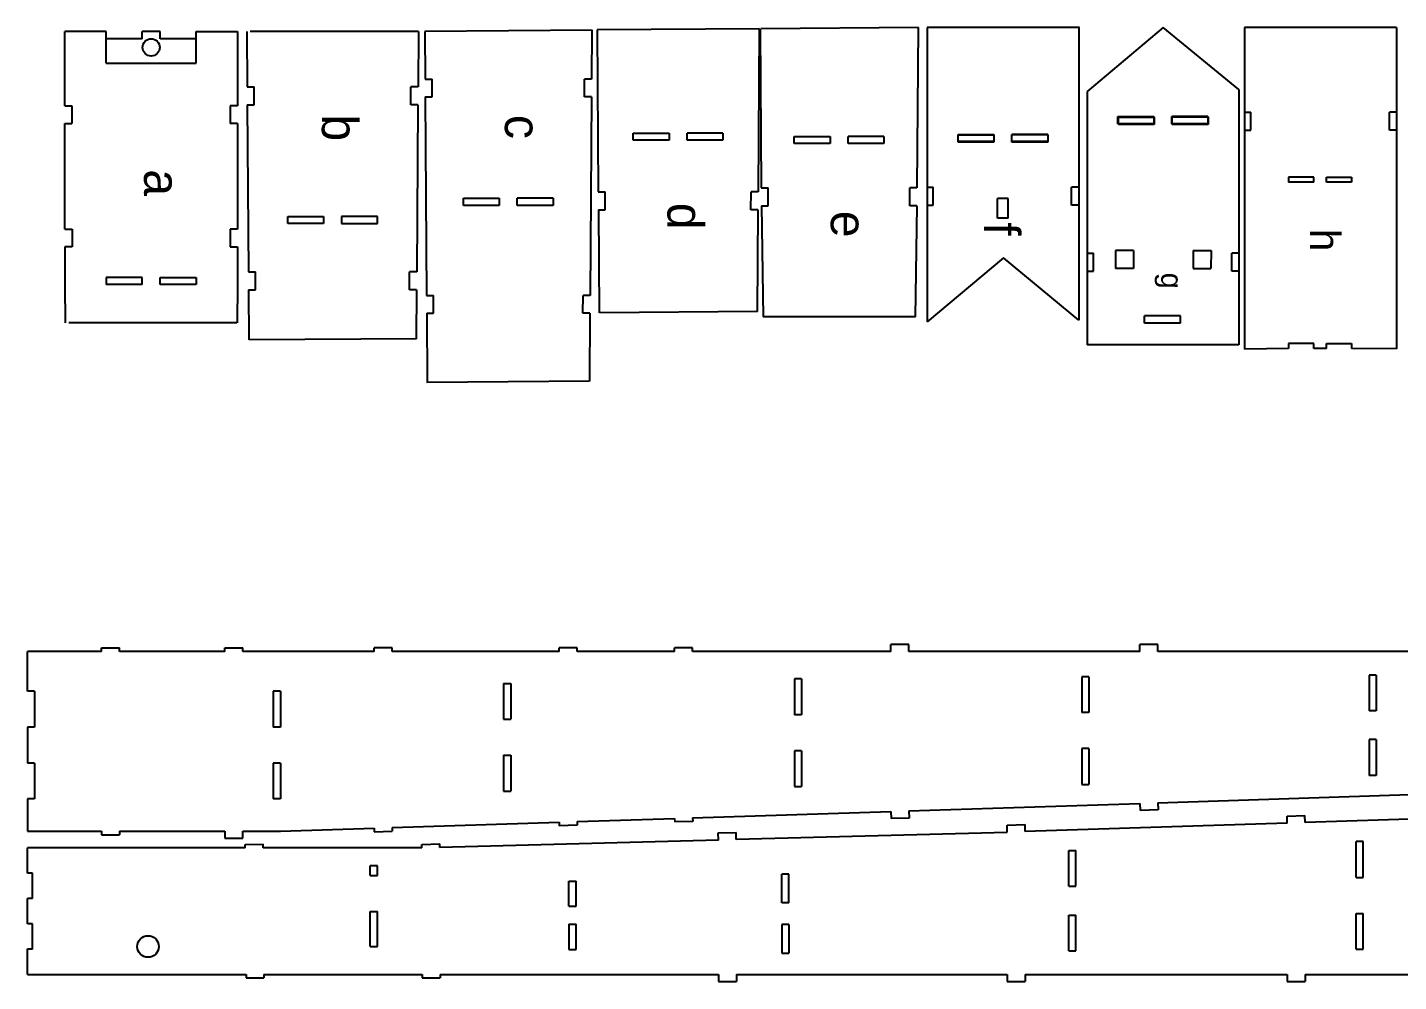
# Model space of a CAD drawing. Extents: x 8453 to 11023, y 19221 to 20564.
# Drawn here: x 8464.4 to 8846.2, y 20122 to 20387.7 of the extents above; entities that cross this region are included whole.
import ezdxf

# ---------------------------------------------------------------- set-up
doc = ezdxf.new("R2010")
doc.units = 0
doc.header["$MEASUREMENT"] = 0
doc.layers.get('0').update_dxf_attribs({"linetype": 'CONTINUOUS'})
doc.styles.add('样式_40', font='txt', dxfattribs={"height": 10})

# ---------------------------------------------------------------- blocks, each defined once
blk = doc.blocks.new('*U161')
at = {"color": 242, "linetype": 'ByBlock', "style": '样式_40'}
blk.add_text('a', height=10, dxfattribs=at).set_placement((9543.49, 19951.82))
blk = doc.blocks.new('*U162')
at = {"color": 242, "linetype": 'ByBlock', "style": '样式_40'}
blk.add_text('b', height=10, dxfattribs=at).set_placement((9609.34, 19950.81))
blk = doc.blocks.new('*U163')
at = {"color": 242, "linetype": 'ByBlock', "style": '样式_40'}
blk.add_text('c', height=10, dxfattribs=at).set_placement((9695.35, 19952.83))
blk = doc.blocks.new('*U164')
at = {"color": 242, "linetype": 'ByBlock', "style": '样式_40'}
blk.add_text('d', height=10, dxfattribs=at).set_placement((9817.98, 19950.81))
blk = doc.blocks.new('*U165')
at = {"color": 242, "linetype": 'ByBlock', "style": '样式_40'}
blk.add_text('e', height=10, dxfattribs=at).set_placement((9899.29, 19951.49))
blk = doc.blocks.new('*U171')
at = {"color": 242, "linetype": 'ByBlock', "style": '样式_40'}
blk.add_text('f', height=10, dxfattribs=at).set_placement((9983.06, 19948.48))
blk = doc.blocks.new('*U172')
at = {"color": 244, "linetype": 'ByBlock'}
blk.add_text('g', height=6, dxfattribs=at).set_placement((10061.28, 19953.29))

msp = doc.modelspace()

# ---------------------------------------------------------------- linework, layer by layer
for p, q in [((8486.33329, 20386.564), (8474.83333, 20386.56399)), ((8474.83335, 20365.93049), (8474.83333, 20386.56381)), ((8486.33329, 20377.76424), (8486.33329, 20386.564)), ((8496.33329, 20384.564), (8496.33329, 20386.564)), ((8501.33329, 20386.564), (8496.33329, 20386.564)), ((8501.33329, 20384.564), (8501.33329, 20386.564)), ((8511.33329, 20386.564), (8522.83326, 20386.56403)), ((8511.33329, 20377.76424), (8511.33329, 20386.564)), ((8522.83326, 20386.56403), (8522.83326, 20365.93065)), ((8525.43836, 20386.56403), (8525.55098, 20371.1683)), ((8573.25343, 20386.57981), (8526.41757, 20386.56522)), ((8573.28106, 20386.58074), (8573.167, 20371.16829)), ((8575.00408, 20386.58045), (8575.10078, 20373.36313)), ((8621.61688, 20386.94054), (8575.04366, 20386.58074)), ((8621.58564, 20386.93914), (8621.48518, 20373.36313)), ((8668.21893, 20387.36511), (8623.01108, 20387.01586)), ((8623.01108, 20387.01589), (8623.34069, 20341.959)), ((8668.15477, 20387.36461), (8667.81877, 20341.95899)), ((8668.40025, 20387.36511), (8668.72418, 20343.08555)), ((8712.47141, 20387.70551), (8668.56933, 20387.36635)), ((8712.38517, 20387.70484), (8712.05499, 20343.08555)), ((8757.18861, 20387.70484), (8714.90475, 20387.70484)), ((8757.31259, 20387.70484), (8715.02873, 20387.70484)), ((8780.6803, 20387.70484), (8759.43429, 20369.91036)), ((8801.71815, 20370.40976), (8780.6803, 20387.70484)), ((8845.58084, 20387.7337), (8803.29698, 20387.7337)), ((8496.33329, 20384.564), (8486.33329, 20384.564)), ((8511.33329, 20384.564), (8501.33329, 20384.564)), ((8486.33329, 20377.76424), (8511.33329, 20377.76424)), ((8525.55098, 20371.1683), (8527.537, 20371.1683)), ((8527.537, 20366.1683), (8527.537, 20371.1683)), ((8573.167, 20371.16829), (8571.13161, 20371.16829)), ((8571.13161, 20366.16829), (8571.13161, 20371.16829)), ((8575.10078, 20373.36313), (8577.06702, 20373.36313)), ((8577.06702, 20368.36313), (8577.06702, 20373.36313)), ((8621.48518, 20373.36313), (8619.4767, 20373.36313)), ((8619.4767, 20368.36313), (8619.4767, 20373.36313)), ((8525.58756, 20366.1683), (8527.537, 20366.1683)), ((8525.58756, 20366.1683), (8525.92802, 20319.62898)), ((8573.13, 20366.16829), (8571.13161, 20366.16829)), ((8573.13, 20366.16829), (8572.78561, 20319.62897)), ((8575.13735, 20368.36313), (8577.06702, 20368.36313)), ((8575.13735, 20368.36313), (8575.54149, 20313.11973)), ((8621.44818, 20368.36313), (8619.4767, 20368.36313)), ((8621.44818, 20368.36313), (8621.03937, 20313.11972)), ((8474.78389, 20365.93065), (8476.78389, 20365.93065)), ((8476.78389, 20365.93065), (8476.78389, 20360.93049)), ((8522.83326, 20365.93065), (8520.83326, 20365.93065)), ((8520.83326, 20365.93065), (8520.83326, 20360.93049)), ((8768.0512, 20360.8932), (8768.0512, 20362.8932)), ((8768.0512, 20362.8932), (8778.0512, 20362.8932)), ((8768.17306, 20360.73604), (8768.17306, 20362.73604)), ((8768.17306, 20362.73604), (8778.17306, 20362.73604)), ((8778.0512, 20362.8932), (8778.0512, 20360.8932)), ((8778.17306, 20362.73604), (8778.17306, 20360.73604)), ((8783.0512, 20360.8932), (8783.0512, 20362.8932)), ((8793.0512, 20362.8932), (8783.0512, 20362.8932)), ((8783.17306, 20360.73604), (8783.17306, 20362.73604)), ((8793.17306, 20362.73604), (8783.17306, 20362.73604)), ((8793.0512, 20362.8932), (8793.0512, 20360.8932)), ((8793.17306, 20362.73604), (8793.17306, 20360.73604)), ((8803.29698, 20364.16101), (8805.05078, 20364.16101)), ((8805.05078, 20359.16101), (8805.05078, 20364.16101)), ((8845.58084, 20364.16029), (8843.65746, 20364.16089)), ((8843.65746, 20359.16089), (8843.65746, 20364.16089)), ((8474.78389, 20360.93049), (8476.78389, 20360.93049)), ((8474.83335, 20331.583), (8474.83335, 20360.93049)), ((8522.83326, 20360.93049), (8520.83326, 20360.93049)), ((8522.83326, 20360.93049), (8522.83326, 20331.583)), ((8778.0512, 20360.8932), (8768.0512, 20360.8932)), ((8778.17306, 20360.73604), (8768.17306, 20360.73604)), ((8793.0512, 20360.8932), (8783.0512, 20360.8932)), ((8793.17306, 20360.73604), (8783.17306, 20360.73604)), ((8803.29698, 20359.16101), (8805.05078, 20359.16101)), ((8845.58084, 20359.16089), (8843.65746, 20359.16089)), ((8633.06515, 20356.29925), (8633.06515, 20358.29925)), ((8633.06515, 20358.29925), (8643.06515, 20358.29925)), ((8643.06515, 20356.29925), (8633.06515, 20356.29925)), ((8643.06515, 20358.29925), (8643.06515, 20356.29925)), ((8648.06515, 20356.29925), (8648.06515, 20358.29925)), ((8658.06515, 20358.29925), (8648.06515, 20358.29925)), ((8658.06515, 20356.29925), (8648.06515, 20356.29925)), ((8658.06515, 20358.29925), (8658.06515, 20356.29925)), ((8677.87829, 20355.39602), (8677.87829, 20357.39602)), ((8677.87829, 20357.39602), (8687.87829, 20357.39602)), ((8687.87829, 20355.39602), (8677.87829, 20355.39602)), ((8687.87829, 20357.39602), (8687.87829, 20355.39602)), ((8692.87829, 20355.39602), (8692.87829, 20357.39602)), ((8702.87829, 20357.39602), (8692.87829, 20357.39602)), ((8702.87829, 20355.39602), (8692.87829, 20355.39602)), ((8702.87829, 20357.39602), (8702.87829, 20355.39602)), ((8723.51862, 20355.79811), (8723.51862, 20357.79811)), ((8723.51862, 20357.79811), (8733.51862, 20357.79811)), ((8733.51862, 20355.79811), (8723.51862, 20355.79811)), ((8723.52166, 20355.95527), (8723.52166, 20357.95527)), ((8723.52166, 20357.95527), (8733.52166, 20357.95527)), ((8733.52166, 20355.95527), (8723.52166, 20355.95527)), ((8733.51862, 20357.79811), (8733.51862, 20355.79811)), ((8733.52166, 20357.95527), (8733.52166, 20355.95527)), ((8738.51862, 20355.79811), (8738.51862, 20357.79811)), ((8748.51862, 20357.79811), (8738.51862, 20357.79811)), ((8748.51862, 20355.79811), (8738.51862, 20355.79811)), ((8738.52166, 20355.95527), (8738.52166, 20357.95527)), ((8748.52166, 20357.95527), (8738.52166, 20357.95527)), ((8748.52166, 20355.95527), (8738.52166, 20355.95527)), ((8748.51862, 20357.79811), (8748.51862, 20355.79811)), ((8748.52166, 20357.95527), (8748.52166, 20355.95527)), ((8714.90475, 20343.20286), (8716.61396, 20343.20286)), ((8716.61396, 20338.20286), (8716.61396, 20343.20286)), ((8757.18861, 20343.20274), (8755.15308, 20343.20274)), ((8755.15308, 20338.20274), (8755.15308, 20343.20274)), ((8822.55325, 20346.01627), (8815.50787, 20346.01627)), ((8815.50787, 20346.01627), (8815.50787, 20344.60719)), ((8822.55325, 20344.60719), (8815.50787, 20344.60719)), ((8822.55325, 20344.60719), (8822.55325, 20346.01627)), ((8826.07594, 20344.60719), (8826.07594, 20346.01627)), ((8826.07594, 20346.01627), (8833.12132, 20346.01627)), ((8833.12132, 20344.60751), (8826.07594, 20344.60751)), ((8833.12132, 20346.01627), (8833.12132, 20344.60719)), ((8585.77292, 20338.15895), (8585.77292, 20340.15895)), ((8585.77292, 20340.15895), (8595.77292, 20340.15895)), ((8595.77292, 20340.15895), (8595.77292, 20338.15895)), ((8600.77292, 20338.15895), (8600.77292, 20340.15895)), ((8610.77292, 20340.15895), (8600.77292, 20340.15895)), ((8610.77292, 20340.15895), (8610.77292, 20338.15895)), ((8623.34069, 20341.959), (8625.24391, 20341.959)), ((8625.27944, 20336.959), (8625.24391, 20341.959)), ((8665.84874, 20336.95899), (8665.88426, 20341.95899)), ((8667.81877, 20341.95899), (8665.88426, 20341.95899)), ((8668.72418, 20343.08555), (8670.64657, 20343.08555)), ((8670.64657, 20338.08555), (8670.64657, 20343.08555)), ((8712.05499, 20343.08555), (8710.10789, 20343.08555)), ((8710.10789, 20338.08555), (8710.10789, 20343.08555)), ((8734.51862, 20334.61636), (8734.51862, 20340.06415)), ((8737.51862, 20340.06415), (8734.51862, 20340.06415)), ((8737.51862, 20334.61636), (8737.51862, 20340.06415)), ((8595.77292, 20338.15895), (8585.77292, 20338.15895)), ((8610.77292, 20338.15895), (8600.77292, 20338.15895)), ((8623.37727, 20336.959), (8625.27944, 20336.959)), ((8623.37727, 20336.959), (8623.5871, 20308.27613)), ((8667.78177, 20336.95899), (8665.84874, 20336.95899)), ((8667.78177, 20336.95899), (8667.57203, 20308.61586)), ((8668.76075, 20338.08555), (8670.64657, 20338.08555)), ((8668.76075, 20338.08555), (8669.22813, 20307.14367)), ((8712.01799, 20338.08555), (8710.10789, 20338.08555)), ((8712.01799, 20338.08555), (8711.54524, 20307.14559)), ((8714.90475, 20338.20286), (8716.61396, 20338.20286)), ((8757.18861, 20338.20274), (8755.15308, 20338.20274)), ((8536.86008, 20333.11692), (8536.86008, 20335.11692)), ((8536.86008, 20335.11692), (8546.86008, 20335.11692)), ((8546.86008, 20333.11692), (8536.86008, 20333.11692)), ((8546.86008, 20335.11692), (8546.86008, 20333.11692)), ((8551.86008, 20335.11692), (8551.86008, 20333.11692)), ((8561.86008, 20335.11692), (8551.86008, 20335.11692)), ((8551.86008, 20333.11692), (8561.86008, 20333.11692)), ((8561.86008, 20333.11692), (8561.86008, 20335.11692)), ((8737.51862, 20334.61636), (8734.51862, 20334.61636)), ((8474.83335, 20331.583), (8476.83335, 20331.583)), ((8476.83335, 20331.583), (8476.83335, 20326.59824)), ((8522.83326, 20331.583), (8520.83326, 20331.583)), ((8520.83326, 20331.583), (8520.83326, 20326.59824)), ((8476.83335, 20326.59824), (8474.83335, 20326.59824)), ((8474.83335, 20326.59824), (8474.83335, 20316.12072)), ((8520.83326, 20326.59824), (8522.83326, 20326.59824)), ((8522.83326, 20326.59824), (8522.83326, 20316.12072)), ((8759.43429, 20324.86035), (8761.2173, 20324.86035)), ((8761.2173, 20319.86035), (8761.2173, 20324.86035)), ((8772.3645, 20325.61322), (8767.33682, 20325.61322)), ((8767.33682, 20325.61322), (8767.40081, 20320.61322)), ((8772.3645, 20325.61322), (8772.3645, 20320.61322)), ((8788.98162, 20325.61322), (8794.0093, 20325.61322)), ((8788.98162, 20325.61322), (8788.98162, 20320.61322)), ((8794.0093, 20325.61322), (8793.94531, 20320.61322)), ((8801.71815, 20324.86023), (8799.79527, 20324.86023)), ((8799.79527, 20319.86023), (8799.79527, 20324.86023)), ((8736.15076, 20323.52294), (8714.90475, 20305.72846)), ((8757.18861, 20306.22786), (8736.15076, 20323.52294)), ((8772.3645, 20320.61322), (8767.40081, 20320.61322)), ((8788.98162, 20320.61322), (8793.94531, 20320.61322)), ((8496.33326, 20318.12072), (8486.33326, 20318.12072)), ((8486.33326, 20318.12072), (8486.33326, 20316.12072)), ((8496.33326, 20316.12072), (8496.33326, 20318.12072)), ((8501.33326, 20316.12072), (8501.33326, 20318.12072)), ((8501.33326, 20318.12072), (8511.33326, 20318.12072)), ((8511.33326, 20318.12072), (8511.33326, 20316.12072)), ((8525.92802, 20319.62898), (8527.8665, 20319.62898)), ((8527.90189, 20314.62898), (8527.8665, 20319.62898)), ((8570.76679, 20314.62897), (8570.80218, 20319.62897)), ((8572.78561, 20319.62897), (8570.80218, 20319.62897)), ((8759.43429, 20319.86035), (8761.2173, 20319.86035)), ((8801.71815, 20319.86023), (8799.79527, 20319.86023)), ((8474.83335, 20316.12072), (8474.91157, 20305.429)), ((8496.33326, 20316.12072), (8486.33326, 20316.12072)), ((8511.33326, 20316.12117), (8501.33326, 20316.12117)), ((8522.83326, 20316.12072), (8522.75427, 20305.44571)), ((8525.9646, 20314.62898), (8527.90189, 20314.62898)), ((8525.9646, 20314.62898), (8526.06656, 20300.69107)), ((8572.74861, 20314.62897), (8570.76679, 20314.62897)), ((8572.74861, 20314.62897), (8572.64812, 20301.04975)), ((8575.54149, 20313.11973), (8577.45924, 20313.11973)), ((8577.49477, 20308.11973), (8577.45924, 20313.11973)), ((8619.04895, 20308.11972), (8619.08448, 20313.11972)), ((8621.03937, 20313.11972), (8619.08448, 20313.11972)), ((8522.72664, 20305.44479), (8475.89078, 20305.43019)), ((8575.57807, 20308.11973), (8577.49477, 20308.11973)), ((8575.57807, 20308.11973), (8575.71885, 20288.8756)), ((8621.00237, 20308.11972), (8619.04895, 20308.11972)), ((8621.00237, 20308.11972), (8620.86255, 20289.22432)), ((8667.65827, 20308.61653), (8623.75619, 20308.27736)), ((8711.54524, 20307.14559), (8669.26138, 20307.14559)), ((8711.66922, 20307.14559), (8669.38536, 20307.14559)), ((8775.45191, 20305.37863), (8775.45191, 20307.37863)), ((8785.45191, 20305.37863), (8775.45191, 20305.37863)), ((8785.45191, 20305.37863), (8785.45191, 20307.37863)), ((8572.67936, 20301.05116), (8526.10614, 20300.69136)), ((8801.71815, 20299.37116), (8759.43429, 20299.37116)), ((8822.55325, 20299.70044), (8815.50787, 20299.70044)), ((8815.50787, 20299.70044), (8815.50787, 20298.29137)), ((8822.55325, 20298.29137), (8822.55325, 20299.70044)), ((8826.07594, 20298.29137), (8826.07594, 20299.70044)), ((8826.07594, 20299.70044), (8833.12132, 20299.70044)), ((8833.12132, 20299.70044), (8833.12132, 20298.29137)), ((8845.58084, 20298.26623), (8833.12132, 20298.29137)), ((8620.9267, 20289.22482), (8575.63925, 20288.87495)), ((8464.37429, 20202.85114), (8464.37429, 20213.907)), ((8485.00783, 20213.907), (8464.37429, 20213.907)), ((8464.37429, 20202.85114), (8464.37429, 20213.907)), ((8485.00783, 20213.907), (8464.37429, 20213.907)), ((8485.00783, 20213.907), (8485.00783, 20214.907)), ((8485.00783, 20214.907), (8490.00783, 20214.907)), ((8485.00783, 20213.907), (8485.00783, 20214.907)), ((8485.00783, 20214.907), (8490.00783, 20214.907)), ((8490.00783, 20213.907), (8490.00783, 20214.907)), ((8490.00783, 20213.907), (8490.00783, 20214.907)), ((8519.35532, 20213.907), (8490.00783, 20213.907)), ((8519.35532, 20213.907), (8490.00783, 20213.907)), ((8519.35532, 20213.907), (8519.35532, 20214.907)), ((8519.35532, 20214.907), (8524.35532, 20214.907)), ((8519.35532, 20213.907), (8519.35532, 20214.907)), ((8519.35532, 20214.907), (8524.35532, 20214.907)), ((8524.35532, 20213.907), (8524.35532, 20214.907)), ((8524.35532, 20213.907), (8524.35532, 20214.907)), ((8560.90345, 20213.907), (8524.35532, 20213.907)), ((8560.90345, 20213.907), (8524.35532, 20213.907)), ((8560.90345, 20213.907), (8560.90345, 20214.907)), ((8565.90345, 20214.907), (8560.90345, 20214.907)), ((8560.90345, 20213.907), (8560.90345, 20214.907)), ((8565.90345, 20214.907), (8560.90345, 20214.907)), ((8565.90345, 20213.907), (8565.90345, 20214.907)), ((8565.90345, 20213.907), (8565.90345, 20214.907)), ((8612.44272, 20213.907), (8565.90345, 20213.907)), ((8612.44272, 20213.907), (8565.90345, 20213.907)), ((8612.44272, 20213.907), (8612.44272, 20214.907)), ((8617.44272, 20214.907), (8612.44272, 20214.907)), ((8612.44272, 20213.907), (8612.44272, 20214.907)), ((8617.44272, 20214.907), (8612.44272, 20214.907)), ((8617.44272, 20213.907), (8617.44272, 20214.907)), ((8617.44272, 20213.907), (8617.44272, 20214.907)), ((8644.59795, 20213.907), (8617.44272, 20213.907)), ((8644.59795, 20213.907), (8617.44272, 20213.907)), ((8644.59795, 20213.907), (8644.59795, 20214.907)), ((8649.59795, 20214.907), (8644.59795, 20214.907)), ((8644.59795, 20213.907), (8644.59795, 20214.907)), ((8649.59795, 20214.907), (8644.59795, 20214.907)), ((8649.59795, 20213.907), (8649.59795, 20214.907)), ((8649.59795, 20213.907), (8649.59795, 20214.907)), ((8704.84136, 20213.907), (8649.59795, 20213.907)), ((8704.84136, 20213.907), (8649.59795, 20213.907)), ((8704.84136, 20213.907), (8704.84136, 20215.907)), ((8709.84136, 20215.907), (8704.84136, 20215.907)), ((8704.84136, 20213.907), (8704.84136, 20215.907)), ((8709.84136, 20215.907), (8704.84136, 20215.907)), ((8709.84136, 20213.907), (8709.84136, 20215.907)), ((8709.84136, 20213.907), (8709.84136, 20215.907)), ((8774.14238, 20213.907), (8709.84136, 20213.907)), ((8774.14238, 20213.907), (8709.84136, 20213.907)), ((8774.14238, 20213.907), (8774.14238, 20215.907)), ((8779.14238, 20215.907), (8774.14238, 20215.907)), ((8774.14238, 20213.907), (8774.14238, 20215.907)), ((8779.14238, 20215.907), (8774.14238, 20215.907)), ((8779.14238, 20213.907), (8779.14238, 20215.907)), ((8779.14238, 20213.907), (8779.14238, 20215.907)), ((8852.10481, 20213.907), (8779.14238, 20213.907)), ((8852.10481, 20213.907), (8779.14238, 20213.907)), ((8677.96094, 20206.28895), (8677.96094, 20196.28895)), ((8679.96094, 20206.28895), (8677.96094, 20206.28895)), ((8679.96094, 20206.28895), (8679.96094, 20196.28895)), ((8757.96094, 20206.91953), (8757.96094, 20196.91953)), ((8759.96094, 20206.91953), (8757.96094, 20206.91953)), ((8759.96094, 20206.91953), (8759.96094, 20196.91953)), ((8837.96094, 20207.38075), (8837.96094, 20197.38075)), ((8839.96094, 20207.38075), (8837.96094, 20207.38075)), ((8839.96094, 20207.38075), (8839.96094, 20197.38075)), ((8466.37429, 20202.85114), (8464.37429, 20202.85114)), ((8466.37429, 20202.85114), (8464.37429, 20202.85114)), ((8466.37429, 20202.85114), (8466.37429, 20192.85114)), ((8466.37429, 20202.85114), (8466.37429, 20192.85114)), ((8532.8176, 20202.85114), (8532.8176, 20192.85114)), ((8534.8176, 20202.85114), (8532.8176, 20202.85114)), ((8534.8176, 20202.85114), (8534.8176, 20192.85114)), ((8596.96094, 20205.04413), (8596.96094, 20195.04413)), ((8596.96094, 20205.04413), (8598.96094, 20205.04413)), ((8598.96094, 20205.04413), (8598.96094, 20195.04413)), ((8596.96094, 20195.04413), (8598.96094, 20195.04413)), ((8679.96094, 20196.28895), (8677.96094, 20196.28895)), ((8759.96094, 20196.91953), (8757.96094, 20196.91953)), ((8839.96094, 20197.38075), (8837.96094, 20197.38075)), ((8466.37429, 20192.85114), (8464.37429, 20192.85114)), ((8464.37429, 20192.85114), (8464.37429, 20182.85114)), ((8466.37429, 20192.85114), (8464.37429, 20192.85114)), ((8464.37429, 20192.85114), (8464.37429, 20182.85114)), ((8534.8176, 20192.85114), (8532.8176, 20192.85114)), ((8759.96094, 20186.91953), (8757.96094, 20186.91953)), ((8757.96094, 20186.91953), (8757.96094, 20176.91953)), ((8759.96094, 20186.91953), (8759.96094, 20176.91953)), ((8839.96094, 20189.38075), (8837.96094, 20189.38075)), ((8837.96094, 20189.38075), (8837.96094, 20179.38075)), ((8839.96094, 20189.38075), (8839.96094, 20179.38075)), ((8466.37429, 20182.85114), (8464.37429, 20182.85114)), ((8466.37429, 20182.85114), (8464.37429, 20182.85114)), ((8466.37429, 20182.85114), (8466.37429, 20172.85114)), ((8466.37429, 20182.85114), (8466.37429, 20172.85114)), ((8534.8176, 20182.85114), (8532.8176, 20182.85114)), ((8532.8176, 20182.85114), (8532.8176, 20172.85114)), ((8534.8176, 20182.85114), (8534.8176, 20172.85114)), ((8596.96094, 20185.04413), (8598.96094, 20185.04413)), ((8596.96094, 20185.04413), (8596.96094, 20175.04413)), ((8598.96094, 20185.04413), (8598.96094, 20175.04413)), ((8679.96094, 20186.28895), (8677.96094, 20186.28895)), ((8677.96094, 20186.28895), (8677.96094, 20176.28895)), ((8679.96094, 20186.28895), (8679.96094, 20176.28895)), ((8839.96094, 20179.38075), (8837.96094, 20179.38075)), ((8466.37429, 20172.85114), (8464.37429, 20172.85114)), ((8464.37429, 20172.85114), (8464.37429, 20163.907)), ((8466.37429, 20172.85114), (8464.37429, 20172.85114)), ((8464.37429, 20172.85114), (8464.37429, 20163.907)), ((8534.8176, 20172.85114), (8532.8176, 20172.85114)), ((8596.96094, 20175.04413), (8598.96094, 20175.04413)), ((8709.83621, 20169.55672), (8774.13503, 20171.63349)), ((8774.13503, 20171.63349), (8774.1996, 20169.63453)), ((8779.13486, 20171.79497), (8852.0948, 20174.15148)), ((8779.13486, 20171.79497), (8779.19943, 20169.79602)), ((8649.59486, 20167.61115), (8704.83638, 20169.39523)), ((8649.59486, 20167.61115), (8649.62714, 20166.61167)), ((8704.83638, 20169.39537), (8704.90094, 20167.39642)), ((8709.90077, 20167.5579), (8704.90094, 20167.39642)), ((8709.83621, 20169.55686), (8709.90077, 20167.5579)), ((8779.19943, 20169.79602), (8774.1996, 20169.63453)), ((8815.12521, 20168.1127), (8820.12504, 20168.27419)), ((8815.18977, 20166.11374), (8815.12521, 20168.1127)), ((8820.1896, 20166.27523), (8820.12504, 20168.27419)), ((8884.48842, 20168.35199), (8820.1896, 20166.27523)), ((8464.37429, 20163.907), (8485.00783, 20163.907)), ((8485.00783, 20163.907), (8485.00783, 20162.907)), ((8490.00783, 20163.907), (8519.35532, 20163.907)), ((8490.00783, 20163.907), (8490.00783, 20162.907)), ((8519.35532, 20163.907), (8519.35532, 20161.907)), ((8524.34008, 20161.907), (8524.34008, 20163.907)), ((8524.34008, 20163.907), (8534.8176, 20163.907)), ((8534.8176, 20163.907), (8560.90328, 20164.74954)), ((8560.90338, 20164.74639), (8560.93566, 20163.74691)), ((8560.93566, 20163.74691), (8565.93549, 20163.9084)), ((8565.90321, 20164.90788), (8612.4409, 20166.41098)), ((8565.90321, 20164.90788), (8565.93549, 20163.9084)), ((8612.4409, 20166.41112), (8612.47318, 20165.41165)), ((8617.47301, 20165.57313), (8612.47318, 20165.41165)), ((8617.44073, 20166.57261), (8644.59503, 20167.44952)), ((8617.44073, 20166.57261), (8617.47301, 20165.57313)), ((8644.59503, 20167.44966), (8644.62731, 20166.45018)), ((8649.62714, 20166.61167), (8644.62731, 20166.45018)), ((8737.16544, 20165.5947), (8742.16527, 20165.75619)), ((8737.23001, 20163.59575), (8737.16544, 20165.5947)), ((8742.22983, 20163.75723), (8742.16527, 20165.75619)), ((8815.18977, 20166.11374), (8742.22983, 20163.75723)), ((8485.00783, 20162.907), (8490.00783, 20162.907)), ((8519.35532, 20161.907), (8524.34008, 20161.907)), ((8524.99005, 20160.14116), (8529.98929, 20160.22842)), ((8525.00871, 20159.22858), (8524.99005, 20160.14116)), ((8530.00674, 20159.22858), (8529.98929, 20160.22842)), ((8574.18205, 20160.1995), (8579.18188, 20160.36099)), ((8574.21341, 20159.22858), (8574.18205, 20160.1995)), ((8579.21416, 20159.36151), (8579.18188, 20160.36099)), ((8656.70361, 20163.39351), (8661.70344, 20163.555)), ((8656.76725, 20161.4231), (8656.70361, 20163.39351)), ((8661.768, 20161.55604), (8661.70344, 20163.555)), ((8834.36369, 20150.98919), (8834.36369, 20160.98919)), ((8836.36369, 20150.98919), (8836.36369, 20160.98919)), ((8754.36369, 20158.52796), (8756.36369, 20158.52796)), ((8754.36369, 20148.52796), (8754.36369, 20158.52796)), ((8756.36369, 20148.52796), (8756.36369, 20158.52796)), ((8465.78337, 20152.18321), (8464.3743, 20152.18321)), ((8465.78337, 20152.18321), (8464.3743, 20152.18321)), ((8465.78337, 20145.13783), (8465.78337, 20152.18321)), ((8465.78337, 20145.13783), (8465.78337, 20152.18321)), ((8559.82578, 20151.53097), (8561.82578, 20151.53097)), ((8754.36369, 20148.52796), (8756.36369, 20148.52796)), ((8834.36369, 20150.98919), (8836.36369, 20150.98919)), ((8465.78337, 20145.13783), (8464.3743, 20145.13783)), ((8464.3743, 20138.09245), (8464.3743, 20145.13783)), ((8465.78337, 20145.13783), (8464.3743, 20145.13783)), ((8464.3743, 20138.09245), (8464.3743, 20145.13783)), ((8615.177, 20142.96754), (8617.177, 20142.96754)), ((8676.42098, 20143.90384), (8674.42098, 20143.90384)), ((8834.36369, 20130.98919), (8834.36369, 20140.98919)), ((8834.36369, 20140.98919), (8836.36369, 20140.98919)), ((8836.36369, 20130.98919), (8836.36369, 20140.98919)), ((8465.78337, 20138.09245), (8464.3743, 20138.09245)), ((8465.78337, 20138.09245), (8464.3743, 20138.09245)), ((8465.78337, 20131.04707), (8465.78337, 20138.09245)), ((8465.78337, 20131.04707), (8465.78337, 20138.09245)), ((8615.177, 20137.96754), (8617.177, 20137.96754)), ((8676.42098, 20137.90384), (8674.42098, 20137.90384)), ((8754.36369, 20130.52796), (8754.36369, 20140.52796)), ((8754.36369, 20140.52796), (8756.36369, 20140.52796)), ((8756.36369, 20130.52796), (8756.36369, 20140.52796)), ((8464.3743, 20124.00171), (8464.3743, 20131.16326)), ((8465.78337, 20131.04707), (8464.3743, 20131.04707)), ((8465.78337, 20131.04707), (8464.3743, 20131.04707)), ((8559.82578, 20131.76546), (8561.82578, 20131.76546)), ((8754.36369, 20130.52796), (8756.36369, 20130.52796)), ((8834.36369, 20130.98919), (8836.36369, 20130.98919)), ((8464.3743, 20124.00171), (8525.24546, 20124.00171)), ((8464.3743, 20124.00171), (8525.24546, 20124.00171)), ((8525.24546, 20124.00171), (8525.24546, 20123.00171)), ((8525.24546, 20124.00171), (8525.24546, 20123.00171)), ((8525.24546, 20123.00171), (8530.24546, 20123.00171)), ((8525.24546, 20123.00171), (8530.24546, 20123.00171)), ((8530.24546, 20124.00171), (8574.30734, 20124.00171)), ((8530.24546, 20124.00171), (8530.24546, 20123.00171)), ((8530.24546, 20124.00171), (8574.30734, 20124.00171)), ((8530.24546, 20124.00171), (8530.24546, 20123.00171)), ((8574.30734, 20124.00171), (8574.30734, 20123.00171)), ((8574.30734, 20124.00171), (8574.30734, 20123.00171)), ((8574.30734, 20123.00171), (8579.30734, 20123.00171)), ((8574.30734, 20123.00171), (8579.30734, 20123.00171)), ((8579.30734, 20124.00171), (8656.83176, 20124.00171)), ((8579.30734, 20124.00171), (8579.30734, 20123.00171)), ((8579.30734, 20124.00171), (8656.83176, 20124.00171)), ((8579.30734, 20124.00171), (8579.30734, 20123.00171)), ((8656.83176, 20124.00171), (8656.83176, 20122.00171)), ((8656.83176, 20124.00171), (8656.83176, 20122.00171)), ((8656.83176, 20122.00171), (8661.83176, 20122.00171)), ((8656.83176, 20122.00171), (8661.83176, 20122.00171)), ((8661.83176, 20124.00171), (8737.21983, 20124.00171)), ((8661.83176, 20124.00171), (8661.83176, 20122.00171)), ((8661.83176, 20124.00171), (8737.21983, 20124.00171)), ((8661.83176, 20124.00171), (8661.83176, 20122.00171)), ((8737.21983, 20124.00171), (8737.21983, 20122.00171)), ((8737.21983, 20124.00171), (8737.21983, 20122.00171)), ((8737.21983, 20122.00171), (8742.21983, 20122.00171)), ((8737.21983, 20122.00171), (8742.21983, 20122.00171)), ((8742.21983, 20124.00171), (8815.18225, 20124.00171)), ((8742.21983, 20124.00171), (8742.21983, 20122.00171)), ((8742.21983, 20124.00171), (8815.18225, 20124.00171)), ((8742.21983, 20124.00171), (8742.21983, 20122.00171)), ((8815.18225, 20124.00171), (8815.18225, 20122.00171)), ((8815.18225, 20124.00171), (8815.18225, 20122.00171)), ((8815.18225, 20122.00171), (8820.18225, 20122.00171)), ((8815.18225, 20122.00171), (8820.18225, 20122.00171)), ((8820.18225, 20124.00171), (8884.48328, 20124.00171)), ((8820.18225, 20124.00171), (8820.18225, 20122.00171)), ((8820.18225, 20124.00171), (8884.48328, 20124.00171)), ((8820.18225, 20124.00171), (8820.18225, 20122.00171))]:
    msp.add_line(p, q)
at = {"linetype": 'ByBlock'}
for p, q in [((8714.90475, 20387.70484), (8714.90475, 20305.72846)), ((8757.18861, 20387.70484), (8757.18861, 20306.22786)), ((8803.29698, 20387.7337), (8803.29698, 20298.10323)), ((8845.58084, 20387.7337), (8845.58084, 20298.26623)), ((8759.43429, 20369.91036), (8759.43429, 20299.37116)), ((8801.71815, 20370.40976), (8801.71815, 20299.37116)), ((8785.45191, 20307.37863), (8775.45191, 20307.37863)), ((8815.50787, 20298.29137), (8803.29698, 20298.10323)), ((8826.07594, 20298.29137), (8822.55325, 20298.29137)), ((8677.96094, 20176.28895), (8679.96094, 20176.28895)), ((8757.96094, 20176.91953), (8759.96094, 20176.91953)), ((8656.76725, 20161.4231), (8579.21403, 20159.36151)), ((8737.2309, 20163.56206), (8661.768, 20161.55604)), ((8836.36369, 20160.98919), (8834.36369, 20160.98919)), ((8525.00871, 20159.22858), (8464.3743, 20159.22858)), ((8464.3743, 20152.18321), (8464.3743, 20159.22858)), ((8574.21341, 20159.22858), (8530.00674, 20159.22858)), ((8561.82578, 20154.22858), (8559.82578, 20154.22858)), ((8676.42098, 20151.90384), (8674.42098, 20151.90384))]:
    msp.add_line(p, q, dxfattribs=at)
at = {"color": 7}
for p, q in [((8559.82578, 20151.53097), (8559.82578, 20154.22858)), ((8561.82578, 20151.53097), (8561.82578, 20154.22858)), ((8615.177, 20142.96754), (8615.177, 20149.96754)), ((8615.177, 20149.96754), (8617.177, 20149.96754)), ((8617.177, 20142.96754), (8617.177, 20149.96754)), ((8674.42098, 20143.90384), (8674.42098, 20151.90384)), ((8676.42098, 20143.90384), (8676.42098, 20151.90384)), ((8559.82578, 20131.76546), (8559.82578, 20141.53097)), ((8559.82578, 20141.53097), (8561.82578, 20141.53097)), ((8561.82578, 20131.76546), (8561.82578, 20141.53097)), ((8615.177, 20137.96754), (8615.177, 20130.96754)), ((8617.177, 20130.96754), (8617.177, 20137.96754)), ((8674.42098, 20137.90384), (8674.42098, 20129.90384)), ((8676.42098, 20137.90384), (8676.42098, 20129.90384)), ((8615.177, 20130.96754), (8617.177, 20130.96754)), ((8674.42098, 20129.90384), (8676.42098, 20129.90384))]:
    msp.add_line(p, q, dxfattribs=at)
for centre, radius in [((8498.83329, 20382.164), 2.4), ((8497.96659, 20131.76546), 3), ((8497.96659, 20131.76546), 3), ((8497.96659, 20131.76546), 3)]:
    msp.add_circle(centre, radius)

# ---------------------------------------------------------------- block references
at = {"color": 244, "linetype": 'ByBlock', "rotation": 270}
for name, p in [('*U162', (-11404.44308, 29972.82998)), ('*U163', (-11355.50556, 30058.71937)), ('*U161', (-11454.96986, 29891.69496)), ('*U164', (-11308.21333, 30156.85966)), ('*U165', (-11263.40018, 30235.94864)), ('*U171', (-11217.75682, 30316.50789)), ('*U172', (-11173.22727, 30380.6898))]:
    msp.add_blockref(name, p, dxfattribs=at)

# ---------------------------------------------------------------- texts
at = {"linetype": 'ByBlock', "insert": (8829.90185, 20331.62752), "char_height": 8.398597, "attachment_point": 1, "rotation": 270}
msp.add_mtext_dynamic_manual_height_columns('{\\C1;h}', width=10.6435538, gutter_width=41.99299, heights=[0], dxfattribs=at)

doc.saveas('drawing.dxf')
